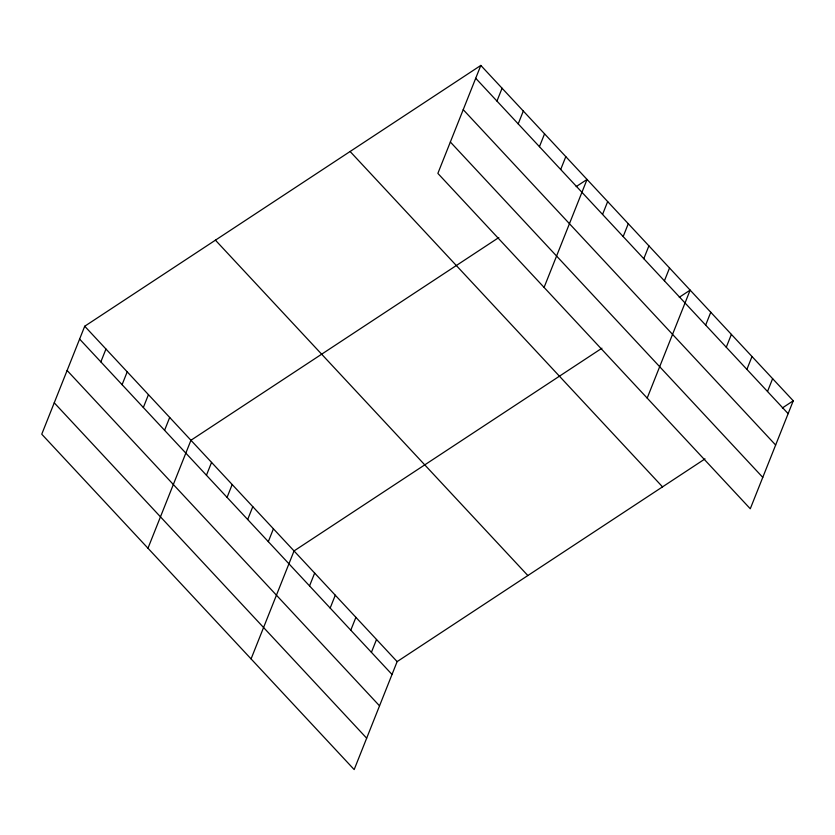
<?xml version="1.0" encoding="UTF-8"?>
<svg xmlns="http://www.w3.org/2000/svg" width="835" height="835" viewBox="0 0 835 835"><rect width="100%" height="100%" fill="white"/><g stroke="black" fill="none" stroke-linecap="round" stroke-linejoin="round"><path stroke-width="1.25" d="M480.824 65.422L437.864 173.388L750.279 508.765L793.25 400.8L480.824 65.422L84.721 326.234L41.75 434.2L354.176 769.578L397.136 661.612L705.011 458.895M100.847 361.889L105.961 349.04M122.087 384.695L127.202 371.846M143.338 407.501L148.453 394.652M164.578 430.307L169.693 417.458M147.972 548.23L190.944 440.264L498.819 237.547M206.443 475.251L211.558 462.402M227.068 497.389L232.182 484.53M247.682 519.516L252.796 506.668M268.306 541.654L273.421 528.805M251.074 658.909L294.045 550.933L601.92 348.216M496.961 101.077L502.075 88.228M309.545 585.93L314.659 573.071M518.201 123.883L523.315 111.034M330.169 608.057L335.284 595.209M539.441 146.689L544.556 133.84M350.783 630.195L355.898 617.347M560.692 169.495L565.806 156.646M371.408 652.333L376.522 639.474M544.086 287.417L587.047 179.452L576.16 186.623M602.557 214.438L607.671 201.579M623.171 236.566L628.285 223.717M643.795 258.704L648.91 245.855M664.42 280.842L669.534 267.983M647.188 398.086L690.148 290.121L679.262 297.291M705.659 325.107L710.773 312.259M726.273 347.245L731.387 334.386M746.897 369.383L752.011 356.524M767.511 391.511L772.625 378.662M782.353 407.971L793.25 400.8M475.71 78.271L788.136 413.649M463.216 109.656L775.642 445.034M450.347 142.002L762.772 477.38M350.105 151.49L662.531 486.868M215.43 240.167L527.856 575.545M84.721 326.234L397.136 661.612M79.607 339.083L392.022 674.461M67.113 370.479L379.539 705.857M54.244 402.814L366.669 738.192"/></g></svg>
